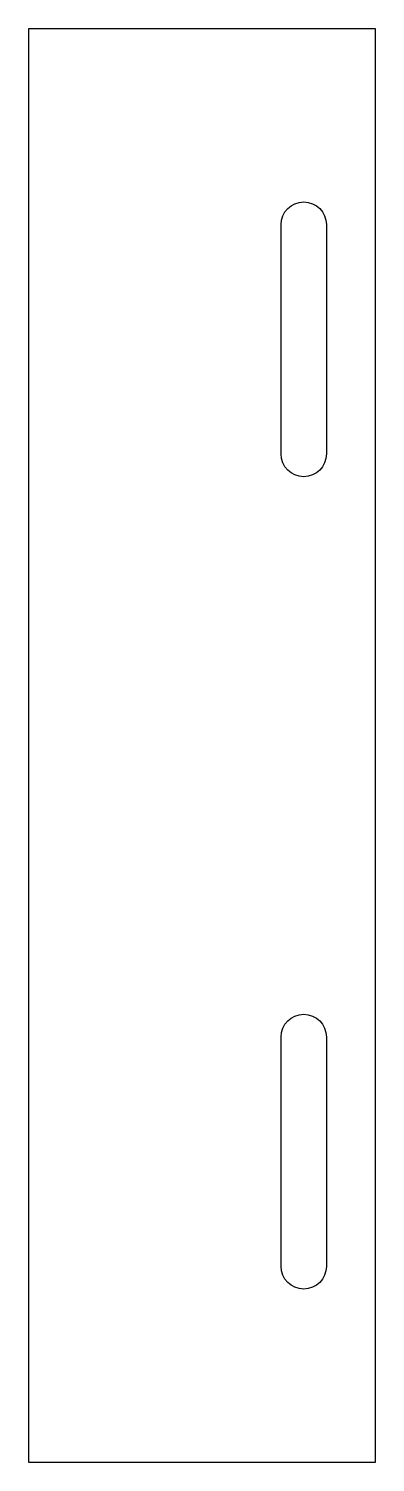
# Model space of a CAD drawing. Header units: millimetres. Extents: x 0 to 145, y 0 to 600.
import ezdxf

# ---------------------------------------------------------------- set-up
doc = ezdxf.new("R2010")
doc.units = ezdxf.units.MM
doc.layers.add('CUT_INNER', color=1, linetype='Continuous')
doc.layers.add('CUT_OUTER', color=7, linetype='Continuous')

msp = doc.modelspace()

# ---------------------------------------------------------------- linework, layer by layer
at = {"layer": 'CUT_INNER'}
for points in [[(105.70796, 518, -1), (124.70796, 518), (124.70796, 422, -1), (105.70796, 422)], [(105.70796, 178, -1), (124.70796, 178), (124.70796, 82, -1), (105.70796, 82)]]:
    msp.add_lwpolyline(points, format="xyb", close=True, dxfattribs=at)
at = {"layer": 'CUT_OUTER'}
msp.add_lwpolyline([(0, 0), (145.20796, 0), (145.20796, 600), (0, 600)], close=True, dxfattribs=at)

doc.saveas('drawing.dxf')
